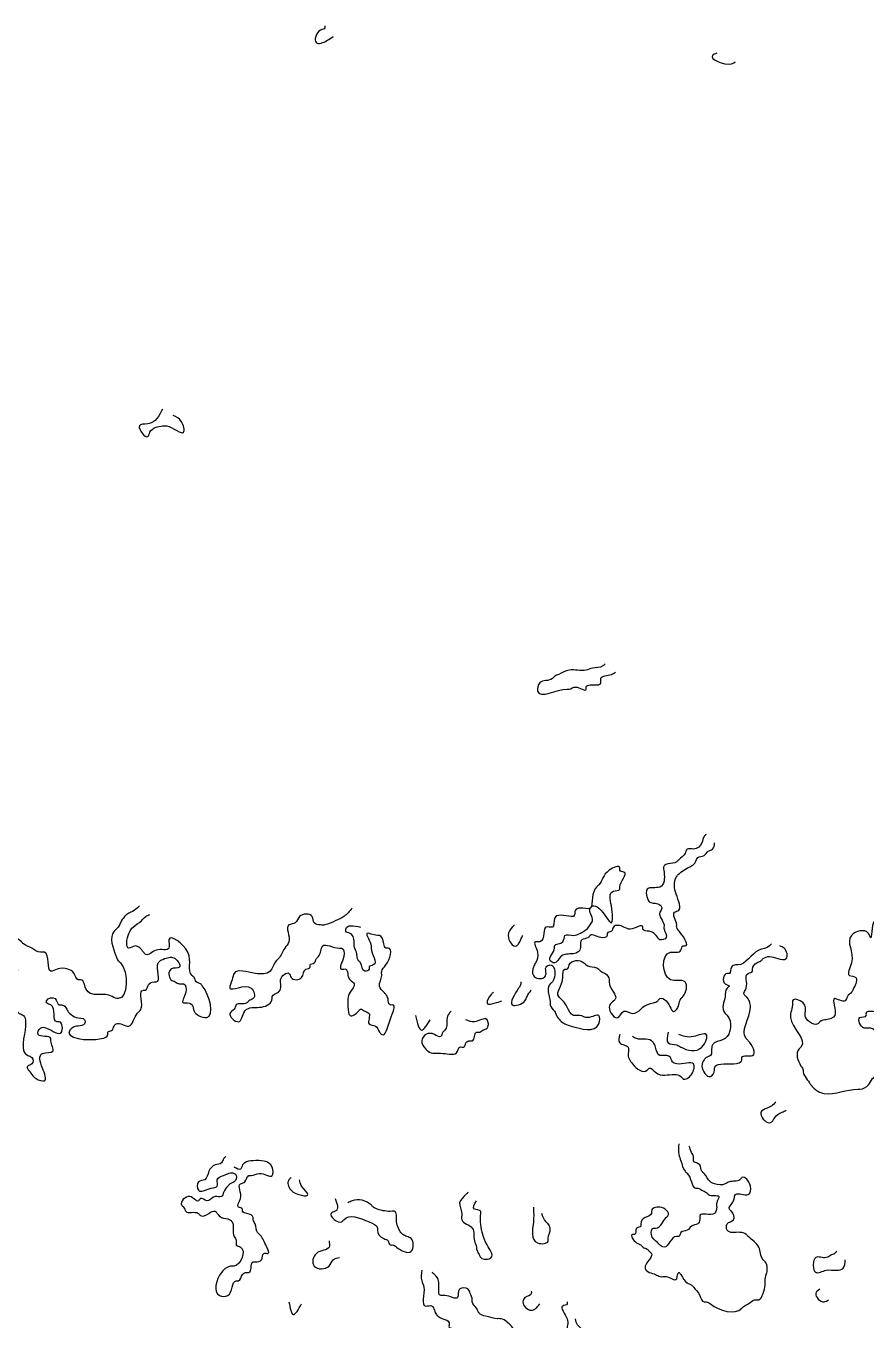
# Model space of a CAD drawing. Header units: metres. Extents: x 0 to 100, y 0 to 141.
# Drawn here: x 75.48 to 85.45, y 66.13 to 81.5 of the extents above; entities that cross this region are included whole.
import ezdxf

# ---------------------------------------------------------------- set-up
doc = ezdxf.new("R2010")
doc.units = ezdxf.units.M

msp = doc.modelspace()

# ---------------------------------------------------------------- linework, layer by layer
for points in [[(79.025, 81.5), (79.025, 81.475), (78.975, 81.45), (78.925, 81.3), (79.05, 81.325), (79.125, 81.375)], [(83.675, 81.175), (83.625, 81.15), (83.85, 81.05), (83.9, 81.075)], [(77.1, 76.95), (76.925, 76.775), (76.825, 76.75), (76.925, 76.625), (76.95, 76.675), (77.1, 76.75), (77.15, 76.75), (77.35, 76.675), (77.325, 76.8), (77.225, 76.875)], [(82.35, 73.925), (82.325, 73.9), (82.2, 73.875), (82.125, 73.85), (81.925, 73.85), (81.8, 73.8), (81.75, 73.775), (81.725, 73.75), (81.575, 73.7), (81.55, 73.6), (81.9, 73.625), (81.925, 73.625), (82, 73.65), (82.125, 73.625), (82.125, 73.65), (82.175, 73.675), (82.3, 73.7), (82.3, 73.75), (82.425, 73.8), (82.475, 73.825)], [(90.725, 71.975), (90.625, 71.875), (90.575, 71.8), (90.525, 71.775), (90.45, 71.775), (90.425, 71.725), (90.4, 71.65), (90.325, 71.65), (90.275, 71.65), (90.225, 71.7), (90.2, 71.725), (90.1, 71.75), (90.05, 71.775), (90.025, 71.775), (89.875, 71.8), (89.825, 71.775), (89.8, 71.75), (89.675, 71.725), (89.6, 71.7), (89.6, 71.55), (89.525, 71.525), (89.5, 71.45), (89.5, 71.375), (89.475, 71.325), (89.425, 71.225), (89.4, 71.2), (89.325, 71.225), (89.225, 71.25), (89.225, 71.275), (89.125, 71.325), (89.1, 71.4), (89.1, 71.45), (88.975, 71.55), (88.875, 71.575), (88.85, 71.55), (88.575, 71.525), (88.35, 71.5), (88.35, 71.475), (88.325, 71.325), (88.25, 71.3), (88.225, 71.275), (88.1, 71.1), (88.075, 71.05), (88.05, 71.05), (88.025, 70.9), (88, 70.825), (87.925, 70.825), (87.85, 70.925), (87.8, 70.95), (87.775, 70.975), (87.725, 71), (87.7, 71.05), (87.625, 71.05), (87.5, 71.1), (87.4, 71.15), (87.375, 71.175), (87.35, 71.225), (87.225, 71.25), (87, 71.25), (86.825, 71.225), (86.525, 71.2), (86.525, 71.1), (86.425, 71.075), (86.375, 71.05), (86.375, 71.025), (86.15, 70.925), (86.025, 70.9), (86, 70.875), (85.875, 70.9), (85.675, 70.875), (85.55, 70.875), (85.5, 70.675), (85.475, 70.725), (85.275, 70.7), (85.275, 70.375), (85.25, 70.225), (85.325, 70.2), (85.325, 70.125), (85.3, 70.075), (85.275, 70.025), (85.225, 69.975), (85.2, 69.925), (85.075, 69.95), (85.075, 69.75), (84.975, 69.7), (84.9, 69.675), (84.875, 69.65), (84.775, 69.675), (84.725, 69.75), (84.725, 69.775), (84.7, 69.9), (84.575, 69.925), (84.575, 69.9), (84.55, 69.725), (84.675, 69.375), (84.65, 69.35), (84.675, 69.15), (84.7, 69.1), (84.7, 69.075), (84.725, 69.025), (84.775, 68.95), (84.875, 68.85), (84.95, 68.825), (85.35, 68.875), (85.375, 68.875), (85.475, 68.925), (85.525, 69), (85.575, 69.05), (85.6, 69.1), (85.65, 69.275), (85.6, 69.275), (85.575, 69.55), (85.475, 69.6), (85.425, 69.6), (85.375, 69.725), (85.45, 69.75), (85.45, 69.775), (85.65, 69.8), (85.675, 69.925), (85.675, 70), (85.7, 70.125), (85.775, 70.15), (85.775, 70.175), (85.8, 70.25), (85.825, 70.3), (85.9, 70.375), (85.975, 70.55), (85.925, 70.575), (85.925, 70.6), (85.95, 70.65), (85.975, 70.7), (86, 70.725), (86.1, 70.775), (86.2, 70.8), (86.4, 70.8), (86.5, 70.775), (86.6, 70.8), (86.625, 70.825), (86.725, 70.85), (86.75, 70.975), (86.775, 71), (86.85, 71.025), (87.1, 71), (87.225, 70.925), (87.225, 70.9), (87.25, 70.85), (87.3, 70.725), (87.4, 70.725), (87.4, 70.675), (87.425, 70.525), (87.425, 70.5), (87.5, 70.4), (87.525, 70.3), (87.575, 70.25), (87.775, 70.325), (87.95, 70.375), (87.95, 70.4), (88, 70.425), (88.1, 70.475), (88.125, 70.45), (88.25, 70.4), (88.275, 70.45), (88.3, 70.475), (88.325, 70.65), (88.4, 70.7), (88.425, 70.725), (88.5, 70.825), (88.475, 70.925), (88.45, 70.95), (88.6, 71.05), (88.475, 71.15), (88.45, 71.175), (88.5, 71.275), (88.55, 71.3), (88.55, 71.325), (88.675, 71.35), (88.825, 71.4), (88.85, 71.375), (88.95, 71.35), (89, 71.275), (89, 71.25), (89.025, 71.2), (89.05, 71.125), (89.025, 71.1), (89, 71), (89.05, 70.975), (89.1, 70.925), (89.125, 70.875), (89.25, 70.9), (89.275, 70.9), (89.475, 70.85), (89.5, 70.9), (89.575, 70.9), (89.6, 70.95), (89.675, 70.925), (89.675, 70.875), (89.8, 70.9), (89.825, 71), (89.85, 71), (89.875, 71.05), (89.925, 71.075), (89.925, 71.2), (90, 71.25), (90.075, 71.275), (90.1, 71.3), (90.2, 71.325), (90.35, 71.275), (90.35, 71.25), (90.425, 71.2), (90.5, 71.1), (90.5, 71.075), (90.65, 71.025), (90.675, 71.175), (90.8, 71.15), (90.8, 71.075), (90.75, 71), (90.725, 70.875), (90.775, 70.875), (90.8, 70.675), (90.85, 70.6), (90.875, 70.6), (90.925, 70.525), (91, 70.5), (91.15, 70.5), (91.3, 70.475), (91.4, 70.5), (91.425, 70.525), (91.525, 70.55), (91.6, 70.6), (91.6, 70.625), (91.65, 70.7), (91.725, 70.75), (91.725, 70.925), (91.575, 70.9), (91.525, 70.775), (91.525, 70.75), (91.4, 70.675), (91.05, 70.65), (90.95, 70.75), (90.9, 70.775), (90.925, 70.975), (90.925, 71.025), (90.975, 71.125), (91.025, 71.15), (91.025, 71.175), (91.075, 71.2), (91.175, 71.25), (91.225, 71.3), (91.3, 71.275), (91.4, 71.25), (91.4, 71.225), (91.475, 71.2), (91.525, 71.125), (91.55, 71.1), (91.65, 71.225), (91.55, 71.3), (91.475, 71.375), (91.375, 71.4), (91.325, 71.425), (91.325, 71.45), (91.125, 71.4), (91.075, 71.375), (91.05, 71.375), (90.975, 71.35), (90.875, 71.275), (90.85, 71.3), (90.8, 71.325), (90.775, 71.375), (90.65, 71.375), (90.55, 71.55), (90.625, 71.575), (90.625, 71.6), (90.775, 71.625), (90.85, 71.65), (90.85, 71.725), (90.925, 71.75), (90.95, 71.825), (90.975, 71.85), (91.05, 71.975), (90.925, 71.95), (90.925, 71.925), (90.875, 71.925), (90.85, 71.95)], [(83.55, 71.9), (83.525, 71.875), (83.5, 71.8), (83.4, 71.725), (83.325, 71.725), (83.3, 71.675), (83.225, 71.6), (83.2, 71.575), (83.1, 71.55), (83.05, 71.525), (83.05, 71.45), (83, 71.275), (82.85, 71.25), (82.85, 71.15), (82.875, 71.1), (82.975, 71.075), (83.025, 71.025), (83, 70.975), (83.05, 70.825), (83.05, 70.775), (83.075, 70.675), (83, 70.65), (82.975, 70.675), (82.875, 70.75), (82.8, 70.775), (82.8, 70.8), (82.65, 70.775), (82.575, 70.8), (82.45, 70.8), (82.425, 70.75), (82.375, 70.725), (82.375, 70.7), (82.3, 70.675), (82.175, 70.7), (82.15, 70.675), (82.075, 70.65), (82.05, 70.525), (82.025, 70.5), (81.875, 70.475), (81.825, 70.45), (81.75, 70.375), (81.7, 70.4), (81.75, 70.55), (81.75, 70.575), (81.85, 70.625), (81.875, 70.7), (81.975, 70.7), (82.05, 70.725), (82.1, 70.75), (82.175, 70.825), (82.2, 70.875), (82.175, 71.025), (82.2, 71.05), (82.275, 71.025), (82.425, 70.85), (82.425, 71.05), (82.45, 71.225), (82.525, 71.25), (82.525, 71.275), (82.575, 71.45), (82.525, 71.475), (82.525, 71.5), (82.4, 71.475), (82.275, 71.3), (82.25, 71.275), (82.2, 71.15), (82.175, 71.025), (82.05, 71.025), (82, 71), (81.975, 70.925), (81.95, 70.925), (81.75, 70.9), (81.725, 70.8), (81.65, 70.8), (81.625, 70.725), (81.575, 70.625), (81.525, 70.625), (81.55, 70.5), (81.525, 70.375), (81.5, 70.325), (81.5, 70.225), (81.625, 70.2), (81.65, 70.25), (81.65, 70.325), (81.7, 70.35), (81.725, 70.15), (81.7, 70.125), (81.675, 70.05), (81.7, 69.9), (81.7, 69.875), (81.75, 69.8), (81.775, 69.75), (81.875, 69.65), (81.95, 69.625), (82.275, 69.65), (82.275, 69.75), (82.15, 69.725), (82.05, 69.75), (81.975, 69.75), (81.9, 69.85), (81.85, 69.925), (81.8, 69.975), (81.85, 70.2), (81.875, 70.3), (81.9, 70.3), (81.925, 70.35), (82.1, 70.375), (82.125, 70.35), (82.225, 70.325), (82.275, 70.3), (82.3, 70.275), (82.35, 70.25), (82.4, 70.175), (82.4, 70.15), (82.45, 70.025), (82.475, 69.95), (82.425, 69.9), (82.4, 69.85), (82.5, 69.725), (82.575, 69.8), (82.675, 69.775), (82.775, 69.825), (82.8, 69.85), (82.925, 69.9), (82.975, 69.925), (83, 69.95), (83.075, 69.925), (83.175, 69.8), (83.2, 69.825), (83.225, 69.875), (83.25, 69.95), (83.275, 69.975), (83.3, 70.15), (83.125, 70.175), (83.125, 70.5), (83.25, 70.525), (83.275, 70.575), (83.3, 70.575), (83.25, 70.725), (83.2, 70.8), (83.2, 70.825), (83.175, 70.975), (83.225, 71), (83.225, 71.1), (83.175, 71.325), (83.2, 71.4), (83.25, 71.45), (83.325, 71.5), (83.375, 71.525), (83.425, 71.575), (83.45, 71.625), (83.525, 71.65), (83.575, 71.7), (83.625, 71.725), (83.65, 71.8)], [(76.825, 71.05), (76.8, 71.025), (76.725, 70.975), (76.675, 70.95), (76.65, 70.925), (76.6, 70.85), (76.575, 70.8), (76.525, 70.75), (76.55, 70.45), (76.575, 70.4), (76.6, 70.375), (76.575, 69.95), (76.425, 70), (76.4, 70), (76.2, 70.05), (76.125, 70.175), (76.1, 70.175), (76.05, 70.25), (75.975, 70.3), (75.85, 70.3), (75.775, 70.275), (75.7, 70.5), (75.65, 70.5), (75.55, 70.55), (75.45, 70.6), (75.425, 70.625), (75.325, 70.675), (75.175, 70.65), (75.15, 70.65), (75.175, 70.55), (75.25, 70.525), (75.275, 70.5), (75.3, 70.325), (75.375, 70.3), (75.375, 70.275), (75.275, 70.25), (75.15, 70.225), (75.125, 70.25), (75.05, 70.275), (74.925, 70.3), (74.925, 70.275), (74.9, 70.225), (74.85, 70.2), (74.825, 70.175), (74.75, 70.025), (74.775, 69.875), (74.8, 69.85), (74.775, 69.75), (74.75, 69.7), (74.75, 69.675), (74.725, 69.625), (74.7, 69.575), (74.65, 69.525), (74.575, 69.55), (74.55, 69.6), (74.55, 69.625), (74.5, 69.65), (74.4, 69.775), (74.4, 69.875), (74.325, 69.9), (74.225, 69.925), (73.9, 69.925), (73.775, 70.075), (73.7, 70.1), (73.675, 70.125), (73.625, 70.15), (73.375, 70.125), (73.325, 70.125), (73.25, 70.1), (73.2, 70.025), (73.15, 69.975), (73.125, 69.95), (73.1, 69.825), (73.075, 69.8), (73.05, 69.425), (73, 69.4), (72.95, 69.4), (72.9, 69.375), (72.875, 69.325), (72.825, 69.325), (72.775, 69.35), (72.75, 69.425), (72.7, 69.425), (72.65, 69.45), (72.6, 69.475), (72.575, 69.5), (72.425, 69.475), (72.325, 69.45), (72.3, 69.425), (72.175, 69.375), (72.05, 69.275), (72.05, 69.25), (72.025, 69.2), (71.825, 69.175), (71.825, 69.025), (71.775, 69), (71.675, 68.875), (71.625, 68.875), (71.6, 68.95), (71.525, 68.975), (71.5, 68.975), (71.475, 69.125), (71.35, 69.2), (71.325, 69.2), (71.275, 69.275), (71.175, 69.325), (71.075, 69.325), (70.975, 69.3), (70.85, 69.275), (70.75, 69.175), (70.725, 69.05), (70.7, 69), (70.65, 68.95), (70.675, 68.8), (70.65, 68.675), (70.625, 68.675), (70.6, 68.575), (70.575, 68.325), (70.525, 68.275), (70.45, 68.25), (70.375, 68.2), (70.35, 68.2), (70.3, 68.125), (70.25, 67.975), (70.375, 67.975), (70.5, 68.125), (70.55, 68.15), (70.575, 68.15), (70.75, 68.175), (70.775, 68.3), (70.775, 68.675), (70.8, 68.75), (70.875, 68.775), (70.9, 68.8), (70.95, 68.9), (70.975, 69), (70.95, 69.025), (70.925, 69.075), (70.95, 69.175), (71.05, 69.175), (71.15, 69.15), (71.225, 69.1), (71.275, 69.05), (71.325, 69.025), (71.375, 69), (71.375, 68.95), (71.425, 68.925), (71.45, 68.8), (71.475, 68.8), (71.55, 68.775), (71.575, 68.725), (71.6, 68.725), (71.725, 68.7), (71.775, 68.8), (71.8, 68.8), (71.85, 68.825), (72, 68.85), (72.075, 68.925), (72.1, 69.05), (72.15, 69.125), (72.15, 69.15), (72.2, 69.15), (72.425, 69.125), (72.45, 69.125), (72.725, 69.15), (72.75, 69.05), (72.775, 69.05), (72.8, 68.975), (73.05, 68.925), (73.075, 68.9), (73.225, 68.95), (73.275, 68.975), (73.3, 69), (73.275, 69.125), (73.3, 69.2), (73.325, 69.2), (73.275, 69.325), (73.25, 69.425), (73.275, 69.45), (73.35, 69.425), (73.45, 69.4), (73.45, 69.5), (73.325, 69.525), (73.275, 69.55), (73.25, 69.575), (73.225, 69.6), (73.2, 69.8), (73.225, 69.825), (73.375, 70), (73.425, 70.025), (73.575, 70.025), (73.65, 70), (73.675, 69.925), (73.7, 69.925), (73.75, 69.825), (73.65, 69.8), (73.6, 69.75), (73.55, 69.675), (73.5, 69.55), (73.6, 69.55), (73.775, 69.6), (73.9, 69.65), (73.925, 69.625), (74.075, 69.65), (74.15, 69.625), (74.175, 69.625), (74.2, 69.525), (74.225, 69.325), (74.325, 69.325), (74.35, 69.2), (74.375, 69.15), (74.4, 69.125), (74.5, 69.175), (74.6, 69.2), (74.625, 69.175), (74.65, 69.15), (74.675, 69.1), (74.7, 69.075), (74.725, 69.05), (74.775, 68.975), (74.825, 68.925), (74.9, 68.9), (74.925, 68.825), (74.925, 68.8), (75.025, 68.825), (75.075, 68.85), (75.075, 68.975), (75.225, 69), (75.2, 69.125), (75.2, 69.15), (75.15, 69.175), (75.125, 69.25), (75.1, 69.275), (75.05, 69.3), (75, 69.325), (74.975, 69.325), (74.95, 69.375), (74.9, 69.475), (74.85, 69.475), (74.85, 69.525), (74.925, 69.625), (74.95, 69.65), (75.1, 69.625), (75.15, 69.65), (75.175, 69.675), (75.225, 69.85), (75.3, 69.875), (75.4, 69.775), (75.45, 69.75), (75.475, 69.675), (75.475, 69.625), (75.5, 69.275), (75.55, 69.25), (75.55, 69.175), (75.5, 69.15), (75.55, 69.05), (75.6, 69), (75.7, 68.975), (75.675, 69.125), (75.675, 69.3), (75.8, 69.325), (75.775, 69.45), (75.775, 69.475), (75.625, 69.525), (75.65, 69.6), (75.725, 69.6), (75.9, 69.55), (75.875, 69.675), (75.85, 69.675), (75.775, 69.875), (75.725, 69.9), (75.725, 69.925), (75.825, 69.95), (75.875, 69.875), (75.9, 69.875), (75.95, 69.85), (75.975, 69.8), (76, 69.775), (76.075, 69.725), (76.175, 69.7), (76.175, 69.65), (76.1, 69.625), (76.025, 69.6), (76, 69.575), (76.375, 69.475), (76.45, 69.525), (76.45, 69.55), (76.5, 69.575), (76.525, 69.625), (76.55, 69.65), (76.7, 69.625), (76.8, 69.775), (76.825, 69.8), (76.85, 69.85), (76.875, 70.05), (76.9, 70.05), (76.925, 70.1), (77, 70.15), (77.025, 70.15), (77.05, 70.375), (77.125, 70.425), (77.25, 70.425), (77.3, 70.325), (77.2, 70.3), (77.2, 70.175), (77.25, 70.15), (77.3, 70.125), (77.35, 70.125), (77.375, 70.025), (77.35, 69.9), (77.375, 69.9), (77.45, 69.875), (77.475, 69.8), (77.525, 69.75), (77.625, 69.725), (77.575, 70.1), (77.55, 70.125), (77.5, 70.15), (77.475, 70.2), (77.45, 70.225), (77.4, 70.5), (77.175, 70.65), (77.175, 70.55), (77.025, 70.525), (76.9, 70.475), (76.875, 70.5), (76.775, 70.575), (76.7, 70.55), (76.7, 70.725), (76.75, 70.8), (76.85, 70.875), (76.9, 70.925), (76.95, 70.95)], [(79.35, 71.025), (79.25, 70.925), (79.15, 70.875), (79.025, 70.825), (78.975, 70.825), (78.9, 70.85), (78.875, 70.925), (78.725, 70.925), (78.675, 70.85), (78.6, 70.825), (78.6, 70.625), (78.55, 70.55), (78.475, 70.425), (78.45, 70.4), (78.375, 70.275), (78.2, 70.25), (77.95, 70.25), (77.925, 70.175), (77.9, 70.075), (78.15, 70.075), (78.175, 69.95), (78.125, 69.925), (78.1, 69.9), (77.975, 69.875), (77.95, 69.825), (77.9, 69.775), (78, 69.675), (78.075, 69.8), (78.1, 69.825), (78.275, 69.85), (78.4, 69.95), (78.4, 69.975), (78.475, 70.025), (78.5, 70.15), (78.5, 70.175), (78.6, 70.25), (78.625, 70.2), (78.75, 70.2), (78.8, 70.3), (78.85, 70.325), (78.85, 70.35), (78.9, 70.375), (78.925, 70.425), (78.95, 70.45), (79, 70.575), (79.2, 70.55), (79.225, 70.55), (79.25, 70.45), (79.225, 70.3), (79.275, 70.3), (79.3, 70.225), (79.325, 70.175), (79.375, 70.125), (79.325, 70.025), (79.3, 69.95), (79.3, 69.85), (79.325, 69.75), (79.425, 69.8), (79.45, 69.825), (79.5, 69.8), (79.55, 69.775), (79.55, 69.65), (79.625, 69.625), (79.675, 69.55), (79.7, 69.525), (79.8, 69.7), (79.825, 69.875), (79.8, 69.875), (79.775, 69.95), (79.75, 70), (79.725, 70.025), (79.675, 70.1), (79.7, 70.225), (79.7, 70.275), (79.75, 70.35), (79.775, 70.55), (79.75, 70.55), (79.725, 70.6), (79.675, 70.7), (79.65, 70.7), (79.525, 70.725), (79.575, 70.575), (79.575, 70.55), (79.6, 70.35), (79.55, 70.325), (79.55, 70.3), (79.5, 70.275), (79.45, 70.375), (79.425, 70.4), (79.4, 70.5), (79.375, 70.575), (79.375, 70.6), (79.325, 70.725), (79.275, 70.75), (79.275, 70.775), (79.45, 70.8)], [(81.275, 70.825), (81.25, 70.8), (81.2, 70.7), (81.3, 70.575), (81.325, 70.6), (81.35, 70.65), (81.375, 70.7)], [(84.325, 70.6), (84.3, 70.575), (84.175, 70.525), (83.925, 70.35), (83.9, 70.35), (83.85, 70.325), (83.825, 70.25), (83.8, 70.25), (83.775, 70.125), (83.825, 70.1), (83.8, 70.075), (83.775, 69.975), (83.75, 69.875), (83.775, 69.775), (83.8, 69.75), (83.775, 69.475), (83.65, 69.425), (83.625, 69.4), (83.6, 69.275), (83.55, 69.25), (83.525, 69.225), (83.5, 69.15), (83.6, 69.025), (83.65, 69.1), (83.65, 69.125), (83.875, 69.175), (83.975, 69.225), (83.975, 69.25), (84.1, 69.275), (84.05, 69.45), (84.025, 69.475), (84.075, 69.85), (84.025, 69.975), (84, 70), (84.025, 70.075), (84.05, 70.25), (84.1, 70.275), (84.1, 70.3), (84.15, 70.375), (84.2, 70.4), (84.225, 70.425), (84.3, 70.45), (84.4, 70.425), (84.5, 70.425), (84.475, 70.55), (84.425, 70.575)], [(81.35, 70.15), (81.35, 70.125), (81.325, 70.075), (81.25, 69.875), (81.4, 69.925), (81.425, 69.975), (81.475, 70.05)], [(81.025, 70.025), (81, 70), (80.95, 69.9), (81.125, 69.925)], [(80.525, 69.8), (80.5, 69.775), (80.475, 69.7), (80.45, 69.575), (80.425, 69.55), (80.4, 69.5), (80.325, 69.525), (80.225, 69.525), (80.175, 69.45), (80.225, 69.35), (80.25, 69.325), (80.425, 69.3), (80.6, 69.325), (80.625, 69.375), (80.675, 69.375), (80.7, 69.425), (80.75, 69.45), (80.775, 69.45), (80.8, 69.5), (80.825, 69.55), (80.85, 69.55), (80.9, 69.575), (80.95, 69.6), (80.95, 69.7), (80.8, 69.675), (80.7, 69.7)], [(80.1, 69.75), (80.175, 69.575), (80.275, 69.7)], [(82.525, 69.525), (82.525, 69.425), (82.575, 69.4), (82.625, 69.375), (82.625, 69.3), (82.675, 69.175), (82.85, 69.1), (82.875, 69.125), (82.95, 69.075), (83.175, 69.05), (83.25, 69.025), (83.275, 69), (83.375, 69.05), (83.4, 69.175), (83.2, 69.175), (83.15, 69.2), (83.125, 69.25), (83.025, 69.275), (83, 69.275), (82.95, 69.375), (82.925, 69.425), (82.9, 69.45), (82.725, 69.475), (82.675, 69.5)], [(83.1, 69.55), (83.1, 69.425), (83.2, 69.4), (83.25, 69.375), (83.5, 69.375), (83.55, 69.525), (83.4, 69.5), (83.3, 69.5), (83.225, 69.525)], [(84.375, 68.725), (84.325, 68.675), (84.275, 68.65), (84.2, 68.6), (84.3, 68.475), (84.4, 68.575), (84.45, 68.6), (84.5, 68.625)], [(83.225, 68.225), (83.225, 68.1), (83.25, 68.025), (83.3, 67.9), (83.325, 67.875), (83.375, 67.775), (83.425, 67.7), (83.45, 67.7), (83.5, 67.675), (83.55, 67.65), (83.575, 67.625), (83.7, 67.6), (83.675, 67.525), (83.675, 67.475), (83.65, 67.4), (83.475, 67.375), (83.475, 67.325), (83.45, 67.275), (83.375, 67.25), (83.325, 67.2), (83.25, 67.175), (83.225, 67.125), (83.2, 67.125), (83.05, 67), (83, 67.025), (82.975, 67.05), (82.9, 67.15), (82.925, 67.225), (82.95, 67.225), (83.025, 67.275), (83.075, 67.35), (83.1, 67.375), (83, 67.475), (82.9, 67.425), (82.9, 67.4), (82.825, 67.35), (82.775, 67.275), (82.775, 67.25), (82.725, 67.225), (82.7, 67.15), (82.675, 67.15), (82.725, 67.05), (82.775, 67.025), (82.8, 67), (82.85, 66.975), (82.875, 66.95), (82.9, 66.925), (82.875, 66.85), (82.825, 66.75), (82.875, 66.7), (82.95, 66.675), (83, 66.65), (83.075, 66.65), (83.2, 66.625), (83.225, 66.7), (83.25, 66.675), (83.325, 66.575), (83.375, 66.55), (83.4, 66.525), (83.475, 66.425), (83.525, 66.35), (83.55, 66.35), (83.6, 66.325), (83.975, 66.275), (84, 66.3), (84.05, 66.325), (84.125, 66.375), (84.175, 66.375), (84.225, 66.45), (84.25, 66.55), (84.25, 66.6), (84.275, 66.75), (84.25, 66.825), (84.225, 66.85), (84.175, 67), (84.05, 67.125), (84.025, 67.15), (83.95, 67.175), (83.8, 67.2), (83.8, 67.275), (83.875, 67.325), (83.85, 67.425), (83.825, 67.45), (83.875, 67.55), (83.9, 67.625), (84.05, 67.625), (84.075, 67.725), (83.975, 67.825), (83.95, 67.8), (83.825, 67.775), (83.775, 67.75), (83.65, 67.75), (83.6, 67.775), (83.525, 67.875), (83.5, 67.9), (83.475, 67.975), (83.4, 68.025), (83.4, 68.075), (83.375, 68.125), (83.35, 68.2)], [(77.85, 68.075), (77.825, 68.05), (77.8, 68), (77.725, 67.975), (77.65, 67.9), (77.6, 67.8), (77.525, 67.775), (77.525, 67.675), (77.675, 67.7), (77.75, 67.725), (77.75, 67.8), (77.825, 67.85), (77.95, 67.875), (77.975, 67.85), (77.95, 67.775), (77.9, 67.75), (77.875, 67.725), (77.825, 67.65), (77.8, 67.6), (77.725, 67.6), (77.625, 67.55), (77.55, 67.575), (77.525, 67.55), (77.425, 67.6), (77.325, 67.5), (77.35, 67.475), (77.375, 67.425), (77.525, 67.4), (77.55, 67.375), (77.65, 67.4), (77.725, 67.425), (77.75, 67.4), (77.8, 67.35), (77.9, 67.325), (77.925, 67.3), (77.95, 67.125), (77.975, 67.075), (77.975, 67.025), (78.025, 67), (77.95, 66.775), (77.925, 66.775), (77.8, 66.7), (77.775, 66.425), (77.875, 66.425), (77.925, 66.525), (77.975, 66.6), (78, 66.6), (78.05, 66.675), (78.1, 66.7), (78.125, 66.7), (78.15, 66.75), (78.175, 66.825), (78.2, 66.825), (78.275, 66.85), (78.3, 66.925), (78.35, 66.925), (78.325, 67.025), (78.25, 67.15), (78.225, 67.175), (78.2, 67.275), (78.175, 67.325), (78.175, 67.35), (78.1, 67.4), (78.05, 67.425), (78.05, 67.45), (78, 67.475), (78.025, 67.575), (78.025, 67.75), (78.075, 67.775), (78.125, 67.85), (78.15, 67.85), (78.25, 67.875), (78.4, 67.85), (78.4, 67.95), (78.175, 68.025), (78.075, 68), (78.05, 67.975), (78.025, 67.925), (77.95, 67.95)], [(78.625, 67.825), (78.6, 67.8), (78.625, 67.675), (78.825, 67.625), (78.75, 67.725), (78.725, 67.8)], [(80.725, 67.65), (80.7, 67.625), (80.625, 67.525), (80.65, 67.4), (80.65, 67.325), (80.775, 67.225), (80.8, 67.075), (80.825, 67), (80.825, 66.975), (80.85, 66.925), (80.875, 66.875), (81, 66.875), (80.95, 67.025), (80.9, 67.15), (80.875, 67.4), (80.875, 67.425), (80.8, 67.45), (80.825, 67.55)], [(79.15, 67.575), (79.15, 67.425), (79.1, 67.4), (79.225, 67.3), (79.25, 67.325), (79.55, 67.3), (79.65, 67.225), (79.65, 67.2), (79.725, 67.1), (79.775, 67.075), (79.8, 67.025), (79.825, 67.025), (79.875, 67), (80.05, 66.95), (80.05, 67.1), (80, 67.125), (79.95, 67.15), (79.925, 67.175), (79.9, 67.225), (79.875, 67.3), (79.85, 67.425), (79.825, 67.425), (79.65, 67.45), (79.6, 67.475), (79.575, 67.5), (79.35, 67.55), (79.3, 67.525)], [(81.5, 67.475), (81.5, 67.3), (81.55, 67.05), (81.675, 67.075), (81.675, 67.1), (81.7, 67.225), (81.675, 67.275), (81.65, 67.3), (81.6, 67.4)], [(79.075, 67.075), (79.075, 67), (78.925, 66.925), (78.9, 66.775), (79.075, 66.775), (79.125, 66.85), (79.2, 66.875)], [(85.1, 66.95), (85.075, 66.925), (85.025, 66.9), (84.975, 66.875), (84.85, 66.875), (84.825, 66.825), (84.85, 66.7), (84.975, 66.725), (85.1, 66.725), (85.175, 66.75), (85.2, 66.85)], [(80.175, 66.725), (80.175, 66.6), (80.2, 66.525), (80.225, 66.3), (80.3, 66.3), (80.325, 66.25), (80.35, 66.2), (80.375, 66.175), (80.425, 66.15), (80.5, 66.1), (80.5, 66.05), (80.575, 66.025), (80.6, 65.975), (80.6, 65.95), (80.65, 65.925), (80.675, 65.85), (80.675, 65.825), (80.825, 65.8), (80.9, 65.775), (80.925, 65.75), (81.025, 65.725), (81.125, 65.7), (81.125, 65.675), (81.2, 65.625), (81.25, 65.55), (81.25, 65.525), (81.35, 65.65), (81.325, 65.7), (81.35, 65.725), (81.425, 65.675), (81.65, 65.7), (81.7, 65.7), (81.75, 65.725), (81.875, 65.75), (81.875, 65.85), (81.65, 65.825), (81.6, 65.8), (81.525, 65.8), (81.475, 65.825), (81.35, 65.925), (81.325, 65.95), (81.225, 66.075), (81.1, 66.15), (81.075, 66.15), (80.95, 66.175), (80.875, 66.2), (80.85, 66.225), (80.825, 66.275), (80.775, 66.35), (80.775, 66.375), (80.75, 66.45), (80.725, 66.5), (80.625, 66.5), (80.6, 66.4), (80.45, 66.425), (80.4, 66.425), (80.375, 66.6), (80.35, 66.65), (80.325, 66.675), (80.3, 66.7)], [(81.475, 66.475), (81.475, 66.45), (81.4, 66.4), (81.375, 66.35), (81.475, 66.25), (81.575, 66.325)], [(84.9, 66.5), (84.85, 66.45), (84.95, 66.35), (85, 66.375)], [(78.6, 66.35), (78.65, 66.2), (78.75, 66.325)], [(81.9, 66.35), (81.9, 66.325), (81.85, 66.3), (81.9, 66.15), (81.9, 66), (81.925, 65.95), (81.975, 65.925), (81.975, 65.875), (82.075, 65.85), (82.1, 65.8), (82.15, 65.75), (82.2, 65.725), (82.225, 65.675), (82.225, 65.65), (82.3, 65.625), (82.35, 65.45), (82.375, 65.45), (82.4, 65.25), (82.325, 65.225), (82.3, 65.2), (82.225, 65.025), (82.25, 64.825), (82.225, 64.8), (82.125, 64.625), (82.15, 64.575), (82.175, 64.55), (82.225, 64.475), (82.275, 64.4), (82.275, 64.35), (82.05, 64.325), (82, 64.3), (81.975, 64.275), (81.925, 64.175), (81.9, 64.025), (81.875, 64), (81.675, 63.975), (81.55, 63.95), (81.525, 63.975), (81.5, 64.05), (81.45, 64.125), (81.425, 64.125), (81.4, 64.175), (81.475, 64.2), (81.475, 64.275), (81.55, 64.3), (81.575, 64.225), (81.65, 64.15), (81.75, 64.275), (81.675, 64.325), (81.65, 64.35), (81.625, 64.425), (81.5, 64.45), (81.5, 64.35), (81.325, 64.325), (81.3, 64.375), (81.275, 64.4), (81.225, 64.475), (81.125, 64.5), (81.1, 64.525), (80.675, 64.55), (80.525, 64.575), (80.475, 64.575), (80.425, 64.6), (80.3, 64.625), (80.3, 64.5), (80.375, 64.45), (80.325, 64.325), (80.225, 64.325), (80.175, 64.25), (80, 64.2), (79.925, 64.125), (79.875, 64.025), (79.9, 63.9), (79.925, 63.875), (80.025, 63.85), (80.125, 63.75), (80.125, 63.775), (80.225, 63.85), (80.25, 64.1), (80.3, 64.1), (80.325, 64.2), (80.425, 64.225), (80.45, 64.25), (80.475, 64.35), (80.525, 64.35), (80.6, 64.35), (80.625, 64.275), (80.7, 64.225), (80.725, 64.2), (80.75, 64.15), (80.95, 64.125), (80.95, 64.075), (80.975, 63.95), (81, 63.875), (81.1, 63.875), (81.125, 64), (81.4, 63.95), (81.4, 63.925), (81.425, 63.875), (81.45, 63.825), (81.5, 63.825), (81.575, 63.8), (81.65, 63.75), (81.675, 63.725), (81.65, 63.475), (81.6, 63.4), (81.6, 63.3), (81.725, 63.275), (81.75, 63.2), (81.825, 63.2), (81.85, 63.125), (81.825, 63), (81.85, 62.975), (81.825, 62.9), (81.775, 62.875), (81.725, 62.875), (81.7, 62.825), (81.55, 62.7), (81.55, 62.5), (81.4, 62.475), (81.425, 62.35), (81.425, 62.325), (81.45, 62.25), (81.175, 62.275), (81.175, 62.35), (81.05, 62.375), (81.025, 62.2), (80.975, 62.2), (80.925, 62.175), (80.85, 62.075), (80.8, 62.025), (80.75, 62), (80.775, 61.65), (80.775, 61.625), (80.8, 61.575), (80.825, 61.525), (80.85, 61.5), (80.925, 61.45), (80.975, 61.425), (81.025, 61.425), (81.4, 61.4), (81.45, 61.425), (81.475, 61.45), (81.55, 61.5), (81.675, 61.6), (81.675, 61.625), (81.7, 61.85), (81.725, 62.025), (81.7, 62.05), (81.6, 62.075), (81.575, 62.125), (81.575, 62.175), (81.65, 62.225), (81.75, 62.3), (81.775, 62.325), (82.05, 62.3), (82.1, 62.275), (82.1, 62.175), (82.15, 62.15), (82.25, 61.95), (82.275, 61.95), (82.3, 61.85), (82.375, 61.825), (82.375, 61.75), (82.475, 61.725), (82.525, 61.675), (82.55, 61.65), (82.65, 61.475), (82.675, 61.6), (82.7, 61.625), (82.675, 61.725), (82.65, 61.775), (82.625, 61.775), (82.55, 61.875), (82.5, 61.95), (82.425, 62.025), (82.375, 62.15), (82.35, 62.175), (82.275, 62.25), (82.25, 62.35), (82.125, 62.425), (82.1, 62.45), (81.875, 62.425), (81.8, 62.45), (81.775, 62.475), (81.7, 62.5), (81.675, 62.575), (81.675, 62.625), (81.725, 62.65), (81.85, 62.75), (81.9, 62.8), (81.95, 62.825), (81.975, 62.925), (82, 62.9), (82.15, 62.875), (82.2, 62.8), (82.325, 62.8), (82.5, 62.75), (82.45, 62.875), (82.425, 62.9), (82.45, 63), (82.5, 63.15), (82.45, 63.15), (82.4, 63.125), (82.35, 63.1), (82.325, 63.075), (82.225, 63.05), (82.15, 63.075), (82.075, 63.075), (81.975, 63.1), (81.95, 63.15), (81.9, 63.15), (81.875, 63.3), (81.85, 63.425), (81.9, 63.475), (81.975, 63.6), (82.1, 63.625), (82.15, 63.675), (82.2, 63.7), (82.375, 63.75), (82.4, 63.775), (82.475, 63.8), (82.5, 63.85), (82.525, 63.875), (82.625, 63.825), (82.8, 63.9), (82.825, 63.925), (82.925, 63.95), (82.95, 64.025), (82.975, 64.05), (82.95, 64.2), (82.975, 64.275), (83.025, 64.275), (82.975, 64.425), (82.95, 64.525), (82.975, 64.55), (83.025, 64.65), (82.975, 64.675), (82.95, 64.7), (82.85, 64.725), (82.775, 64.75), (82.675, 64.75), (82.65, 64.8), (82.6, 64.825), (82.55, 64.825), (82.5, 64.925), (82.55, 64.95), (82.55, 65.175), (82.575, 65.3), (82.675, 65.325), (82.725, 65.375), (82.8, 65.4), (82.925, 65.45), (82.925, 65.55), (82.9, 65.675), (82.85, 65.7), (82.825, 65.7), (82.775, 65.8), (82.675, 65.85), (82.675, 65.875), (82.35, 65.9), (82.25, 65.925), (82.225, 65.9), (82.125, 65.925), (82.05, 66.05), (82.025, 66.075), (82, 66.15)]]:
    msp.add_spline(points, degree=3)

doc.saveas('drawing.dxf')
